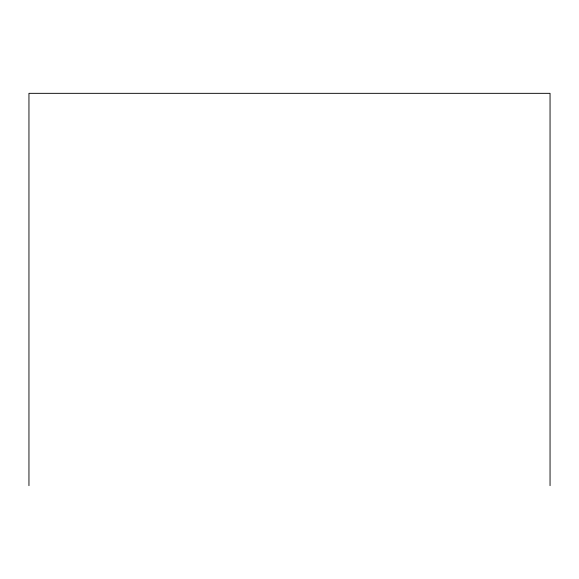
<?xml version="1.0" encoding="UTF-8"?>
<svg xmlns="http://www.w3.org/2000/svg" width="579" height="579" viewBox="0 0 579 579"><rect width="100%" height="100%" fill="white"/><g stroke="black" fill="none" stroke-linecap="round" stroke-linejoin="round"><path stroke-width="0.87" d="M550.05 485.665L550.05 93.335L28.95 93.335L28.95 485.665"/></g></svg>
